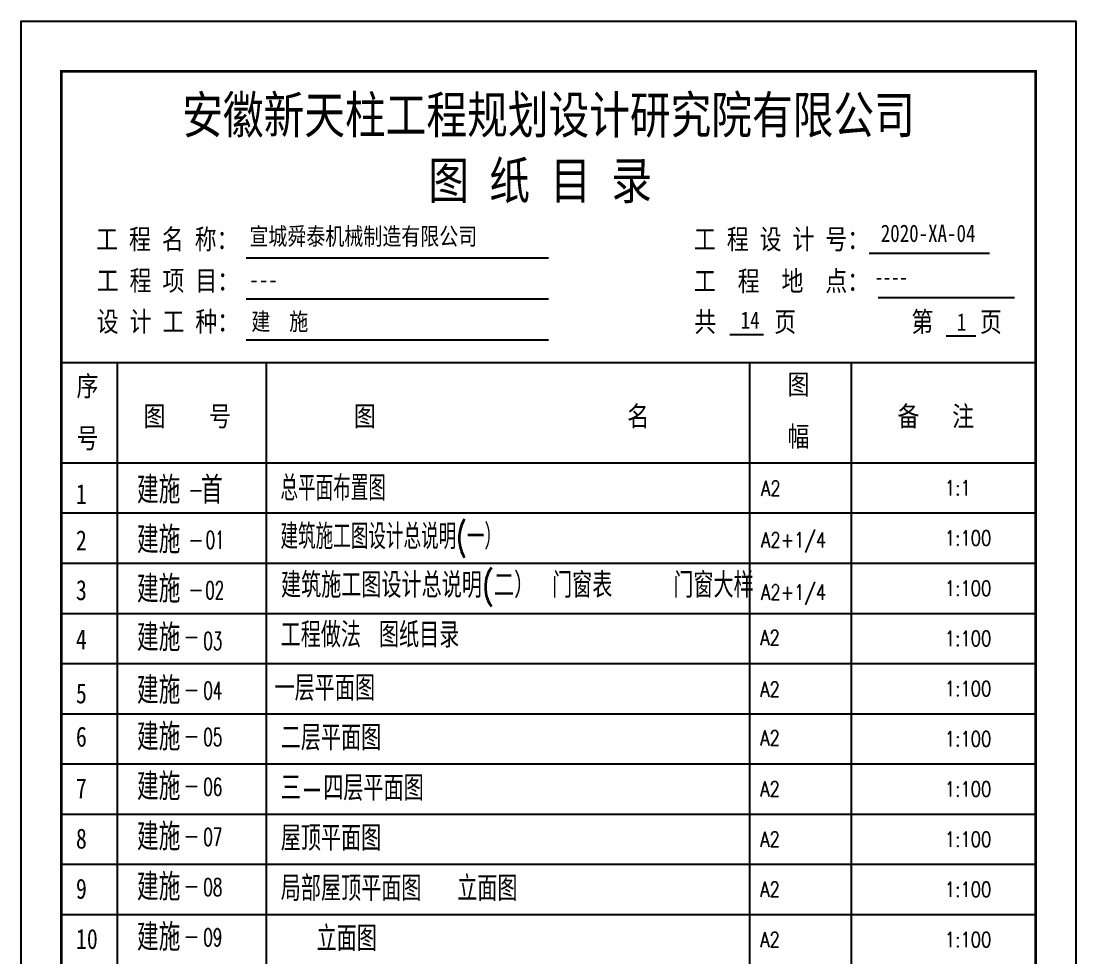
# Model space of a CAD drawing. Extents: x -522490 to 417652, y 450811 to 1108047.
# Drawn here: x 380326 to 392926, y 934989 to 946188 of the extents above; entities that cross this region are included whole.
import ezdxf
from ezdxf.enums import TextEntityAlignment as Align

# ---------------------------------------------------------------- set-up
doc = ezdxf.new("R2010")
doc.units = 0
doc.header["$LTSCALE"] = 1000
doc.header["$MEASUREMENT"] = 0
doc.linetypes.add('DASHED', pattern=[10000, 5000, 5000])
for name, color, linetype in [('DN_DIM', 3, 'Continuous'), ('GREEN', 3, 'Continuous'), ('PUB_TEXT', 7, 'Continuous'), ('PUB_TITLE', 4, 'Continuous'), ('ROOF', 4, 'Continuous'), ('WALL', 9, 'Continuous')]:
    doc.layers.add(name, color=color, linetype=linetype)
doc.styles.add('_HZTXT', font='txt.shx', dxfattribs={"width": 0.8, "bigfont": 'hztxt.shx'})
doc.styles.add('_TXT', font='SIMPLEX.shx', dxfattribs={"width": 0.6})
doc.styles.add('DIM_FONT', font='SIMPLEX.shx', dxfattribs={"width": 0.8, "bigfont": 'hztxt.shx'})
doc.styles.add('中文', font='', dxfattribs={"width": 0.8, "height": 1600})
doc.styles.get('中文').set_extended_font_data('SimSun')

msp = doc.modelspace()

# ---------------------------------------------------------------- linework, layer by layer
for p, q in [((388793.3, 942440.6), (389192.2, 942440.6)), ((391374.1, 942426.2), (391729.7, 942426.2))]:
    msp.add_line(p, q)
at = {"color": 4}
for p, q in [((380805.7, 942108.3), (392445.8, 942108.3)), ((381473.9, 942108.3), (381473.9, 928908.3)), ((383253.8, 942108.3), (383253.8, 928908.3)), ((389025.7, 942108.3), (389025.7, 928908.3)), ((390241.1, 942108.3), (390241.1, 928908.3)), ((380805.7, 940908.3), (392445.8, 940908.3)), ((380805.7, 940308.3), (392445.8, 940308.3)), ((380805.7, 939708.3), (392445.8, 939708.3)), ((380805.7, 939108.3), (392445.8, 939108.3)), ((380805.7, 938508.3), (392445.8, 938508.3)), ((380805.7, 937908.3), (392445.8, 937908.3)), ((380805.7, 937308.3), (392445.8, 937308.3)), ((380805.7, 936708.3), (392445.8, 936708.3)), ((380805.7, 936108.3), (392445.8, 936108.3)), ((380805.7, 935508.3), (392445.8, 935508.3))]:
    msp.add_line(p, q, dxfattribs=at)
at = {"layer": 'PUB_TITLE', "linetype": 'DASHED'}
msp.add_lwpolyline([(380325.8, 927768.2), (380325.8, 946188.2), (392925.8, 946188.2), (392925.8, 927768.2)], close=True, dxfattribs=at)
at = {"layer": 'ROOF'}
for p, q in [((383012.6, 943358.5), (386625.3, 943358.5)), ((383012.6, 942869.1), (386625.3, 942869.1)), ((390564.6, 942884.9), (392191.9, 942884.9)), ((383012.6, 942379.7), (386625.3, 942379.7))]:
    msp.add_line(p, q, dxfattribs=at)
at = {"layer": 'WALL', "const_width": 30, "flags": 128}
msp.add_lwpolyline([(392445.8, 928368.2), (392445.8, 945588), (380805.7, 945588), (380805.7, 928368.2)], close=True, dxfattribs=at)

# ---------------------------------------------------------------- texts
at = {"style": '中文', "width": 0.8}
msp.add_text('安徽新天柱工程规划设计研究院有限公司', height=445.5, dxfattribs=at).set_placement((386625.8, 944844.6), align=Align.CENTER)
for s, height, p in [('图 纸 目 录', 445.5, (385190.1, 944060.7)), (' 工 程 名 称：', 240, (381091.1, 943461.1)), (' 工 程 设 计 号：%%U           %%U', 240, (388232.2, 943461.2)), ('工 程 项 目：', 240, (381229, 942965.9)), (' 工  程  地  点：', 240, (388232.2, 942961.1)), ('设 计 工 种：', 240, (381229, 942476.2)), ('共', 240, (388366.8, 942474.2)), ('第', 240, (390960.9, 942474.2)), ('页', 240, (389322.5, 942474.2)), ('页', 240, (391780.1, 942474.2)), ('序', 240, (380987.6, 941705.3)), ('图', 240, (389481.2, 941726)), ('图    号', 240, (381787.2, 941344.6)), ('图                       名', 240, (384300.4, 941344.6)), ('备   注', 240, (390794.4, 941344.6)), ('幅', 240, (389481.2, 941103.2)), ('号', 240, (380987.6, 941082.5)), ('1', 240, (380980.7, 940413.8)), ('2', 240, (380980.7, 939860.8)), ('3', 240, (380980.7, 939266.1)), ('4', 240, (380980.7, 938677.6)), ('5', 240, (380980.7, 938031.9)), ('6', 240, (380980.7, 937514.3)), ('7', 240, (380980.7, 936895.9)), ('8', 240, (380980.7, 936295.9)), ('9', 240, (380980.7, 935695.9)), ('10', 240, (380980.7, 935095.9))]:
    msp.add_text(s, height=height, dxfattribs=at).set_placement(p)
at = {"layer": 'DN_DIM'}
for s, height, style, width, p in [('A2 ', 180, 'DIM_FONT', 0.8, (389165.2, 940513.1)), ('1:1', 180, 'DIM_FONT', 0.8, (391360.2, 940517.8)), ('01', 210, '_TXT', 0.628571, (382530, 939881.2)), ('A2+1/4', 180, 'DIM_FONT', 0.8, (389165.2, 939896.1)), ('1:100', 180, 'DIM_FONT', 0.8, (391360.2, 939917.8)), ('02', 210, '_TXT', 0.628571, (382525.7, 939279.5)), ('A2+1/4', 180, 'DIM_FONT', 0.8, (389165.2, 939271.4)), ('1:100', 180, 'DIM_FONT', 0.8, (391360.2, 939317.8)), ('03', 210, '_TXT', 0.628571, (382503.1, 938673.8)), ('A2 ', 180, 'DIM_FONT', 0.8, (389155.4, 938727.3)), ('1:100', 180, 'DIM_FONT', 0.8, (391360.2, 938717.8)), ('04', 210, '_TXT', 0.628571, (382503.1, 938080.2)), ('A2 ', 180, 'DIM_FONT', 0.8, (389155.4, 938109.3)), ('1:100', 180, 'DIM_FONT', 0.8, (391360.2, 938117.8)), ('05', 210, '_TXT', 0.628571, (382503.1, 937523.7)), ('A2 ', 180, 'DIM_FONT', 0.8, (389155.4, 937527.8)), ('1:100', 180, 'DIM_FONT', 0.8, (391360.2, 937517.8)), ('06', 210, '_TXT', 0.628571, (382503.1, 936929.9)), ('A2 ', 180, 'DIM_FONT', 0.8, (389155.4, 936917.8)), ('1:100', 180, 'DIM_FONT', 0.8, (391360.2, 936917.8)), ('07', 210, '_TXT', 0.628571, (382503.1, 936329.9)), ('A2 ', 180, 'DIM_FONT', 0.8, (389155.4, 936317.8)), ('1:100', 180, 'DIM_FONT', 0.8, (391360.2, 936317.8)), ('08', 210, '_TXT', 0.628571, (382503.1, 935729.9)), ('A2 ', 180, 'DIM_FONT', 0.8, (389155.4, 935717.8)), ('1:100', 180, 'DIM_FONT', 0.8, (391360.2, 935717.8)), ('09', 210, '_TXT', 0.628571, (382503.1, 935129.9)), ('A2 ', 180, 'DIM_FONT', 0.8, (389155.4, 935117.8)), ('1:100', 180, 'DIM_FONT', 0.8, (391360.2, 935117.8))]:
    msp.add_text(s, height=height, dxfattribs=dict(at, style=style, width=width)).set_placement(p)
at = {"layer": 'GREEN', "style": '中文', "width": 0.8}
for s, height, p in [('宣城舜泰机械制造有限公司', 207.9, (383052.4, 943511.3)), ('2020-XA-04', 207.9, (390594.6, 943547.5)), ('----', 180, (390523.6, 943037.9)), ('---', 207.9, (383052.4, 942994.1)), ('建  施', 207.9, (383076.4, 942492.5)), ('14', 207.9, (388920.9, 942509.5)), ('1', 207.9, (391503, 942487.3))]:
    msp.add_text(s, height=height, dxfattribs=at).set_placement(p)
at = {"layer": 'PUB_TEXT'}
for s, height, style, width, p in [('建施', 323.8, '_HZTXT', 0.8, (381710.2, 940420.7)), ('首', 323.8, '_HZTXT', 0.8, (382474.4, 940420.7)), ('总平面布置图', 300, '_HZTXT', 0.7, (383424, 940455)), ('-', 216, '_TXT', 0.8, (382318.1, 940479.4)), ('建筑施工图设计总说明(一）', 300, '_HZTXT', 0.7, (383424, 939876.1)), ('建施', 323.8, '_HZTXT', 0.8, (381710.2, 939825.4)), ('-', 216, '_TXT', 0.8, (382318.1, 939884.1)), ('建施', 323.8, '_HZTXT', 0.8, (381710.2, 939236.1)), ('建筑施工图设计总说明(二） 门窗表   门窗大样', 300, '_HZTXT', 0.8, (383430.3, 939294.8)), ('-', 216, '_TXT', 0.8, (382318.1, 939289.6)), ('建施', 323.8, '_HZTXT', 0.8, (381710.2, 938656.6)), ('工程做法 图纸目录', 300, '_HZTXT', 0.8, (383426.4, 938700)), ('-', 216, '_TXT', 0.8, (382265.2, 938726.3)), ('建施', 323.8, '_HZTXT', 0.8, (381710.2, 938025.1)), ('一层平面图  ', 300, '_HZTXT', 0.8, (383353.6, 938063.8)), ('-', 216, '_TXT', 0.8, (382265.2, 938094.9)), ('建施', 323.8, '_HZTXT', 0.8, (381710.2, 937468.6)), ('二层平面图  ', 300, '_HZTXT', 0.8, (383427.6, 937470)), ('-', 216, '_TXT', 0.8, (382265.2, 937538.3)), ('建施', 323.8, '_HZTXT', 0.8, (381710.2, 936874.8)), ('三-四层平面图  ', 300, '_HZTXT', 0.8, (383427.6, 936870)), ('-', 216, '_TXT', 0.8, (382265.2, 936944.6)), ('建施', 323.8, '_HZTXT', 0.8, (381710.2, 936274.8)), ('屋顶平面图', 300, '_HZTXT', 0.8, (383427.6, 936270)), ('-', 216, '_TXT', 0.8, (382265.2, 936344.6)), ('建施', 323.8, '_HZTXT', 0.8, (381710.2, 935674.8)), ('局部屋顶平面图  立面图', 300, '_HZTXT', 0.8, (383427.6, 935670)), ('-', 216, '_TXT', 0.8, (382265.2, 935744.6)), ('建施', 323.8, '_HZTXT', 0.8, (381710.2, 935074.8)), ('  立面图', 300, '_HZTXT', 0.8, (383427.6, 935070)), ('-', 216, '_TXT', 0.8, (382265.2, 935144.6))]:
    msp.add_text(s, height=height, dxfattribs=dict(at, style=style, width=width)).set_placement(p)

doc.saveas('drawing.dxf')
